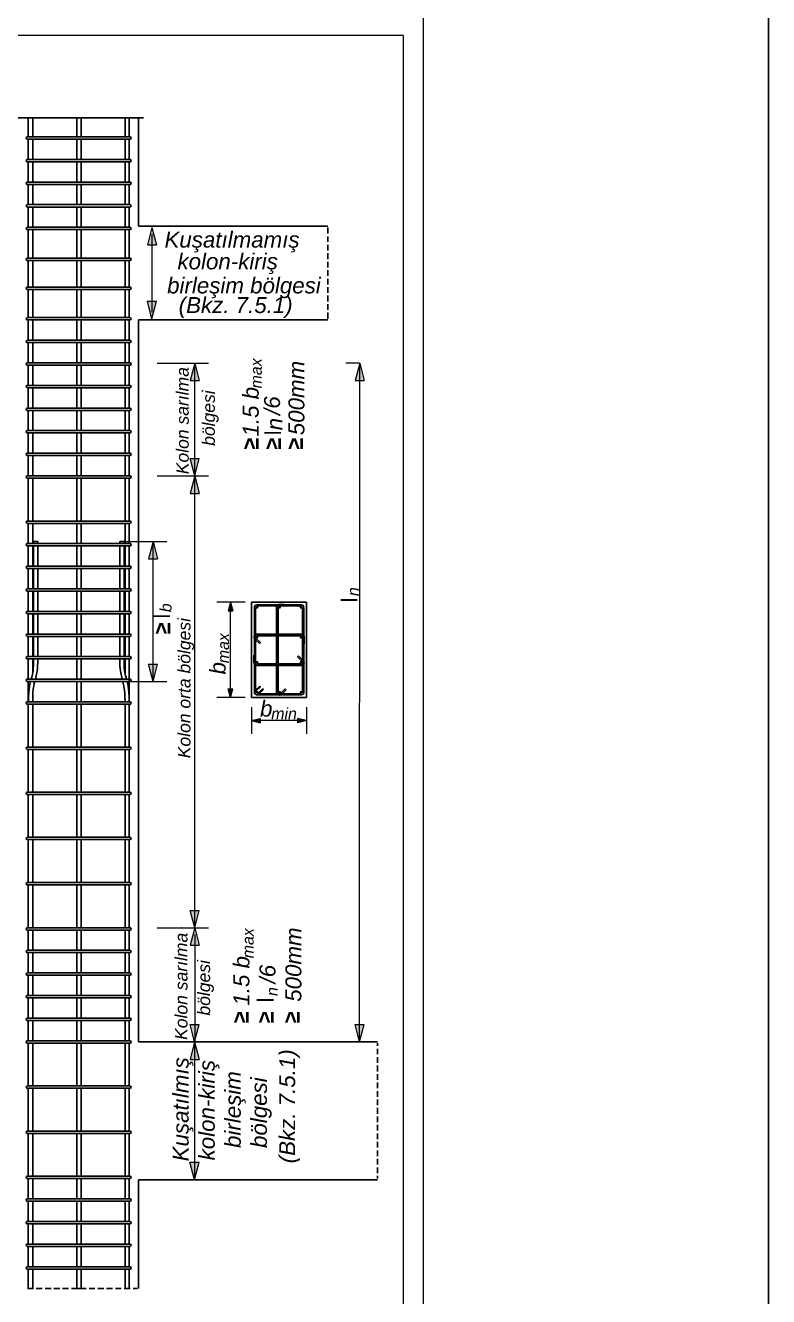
# Model space of a CAD drawing. Header units: millimetres. Extents: x 2232 to 85269, y -3593 to 5869.
# Drawn here: x 55361.3 to 55581.2, y -949.9 to -573.6 of the extents above; entities that cross this region are included whole.
import ezdxf

# ---------------------------------------------------------------- set-up
doc = ezdxf.new("R2010")
doc.units = ezdxf.units.MM
doc.layers.add('Standart', color=7, linetype='Continuous')
doc.styles.add('arialitalic_1_0', font='ariali.ttf', dxfattribs={"height": 0.2})
doc.styles.add('mistral_1_0', font='MISTRAL.TTF', dxfattribs={"height": 0.2})
doc.styles.add('symbolbold_1_0', font='', dxfattribs={"height": 0.2})
doc.styles.get('symbolbold_1_0').set_extended_font_data('Symbol', bold=True)

msp = doc.modelspace()

# ---------------------------------------------------------------- hatches: boundary and pattern name
at = {"layer": 'Standart', "linetype": 'Continuous', "lineweight": 5}
for points in [[(55398.72, -633.39), (55397.38, -638.57), (55400.06, -638.57)], [(55398.72, -660.44), (55397.38, -655.26), (55400.06, -655.26)], [(55411.36, -673.53), (55410.02, -678.71), (55412.7, -678.71)], [(55460.22, -673.53), (55458.88, -678.71), (55461.56, -678.71)], [(55411.36, -706.95), (55410.02, -701.77), (55412.7, -701.77)], [(55411.36, -706.95), (55410.02, -712.13), (55412.7, -712.13)], [(55399.02, -726.36), (55397.68, -731.54), (55400.36, -731.54)], [(55421.97, -744.34), (55421.3, -746.93), (55422.64, -746.93)], [(55399.02, -767.82), (55397.68, -762.64), (55400.36, -762.64)], [(55421.97, -772.54), (55421.3, -769.95), (55422.64, -769.95)], [(55428.17, -779.38), (55430.76, -778.71), (55430.76, -780.05)], [(55444.42, -779.38), (55441.83, -778.71), (55441.83, -780.05)], [(55411.36, -840.71), (55410.02, -835.54), (55412.7, -835.54)], [(55411.36, -840.71), (55410.02, -845.89), (55412.7, -845.89)], [(55411.33, -874.5), (55409.99, -869.32), (55412.67, -869.32)], [(55460.16, -874.5), (55458.82, -869.32), (55461.5, -869.32)], [(55411.33, -874.5), (55409.99, -879.68), (55412.67, -879.68)], [(55411.31, -915.3), (55409.96, -910.12), (55412.65, -910.12)]]:
    msp.add_hatch(color=1, dxfattribs=at).paths.add_polyline_path(points)
at = {"layer": 'Standart', "linetype": 'Continuous', "lineweight": -3}
h = msp.add_hatch(color=254, dxfattribs=at)
edge = h.paths.add_edge_path(flags=0)
edge.add_arc((55429.79, -745.85), 0.439, 0, 360)
h = msp.add_hatch(color=254, dxfattribs=at)
edge = h.paths.add_edge_path(flags=0)
edge.add_arc((55436.48, -745.84), 0.439, 0, 360)
h = msp.add_hatch(color=254, dxfattribs=at)
edge = h.paths.add_edge_path(flags=0)
edge.add_arc((55442.86, -745.85), 0.439, 0, 360)
h = msp.add_hatch(color=254, dxfattribs=at)
edge = h.paths.add_edge_path(flags=0)
edge.add_arc((55429.79, -754.69), 0.439, 0, 360)
h = msp.add_hatch(color=254, dxfattribs=at)
edge = h.paths.add_edge_path(flags=0)
edge.add_arc((55442.86, -754.69), 0.439, 0, 360)
h = msp.add_hatch(color=254, dxfattribs=at)
edge = h.paths.add_edge_path(flags=0)
edge.add_arc((55429.79, -762.12), 0.439, 0, 360)
h = msp.add_hatch(color=254, dxfattribs=at)
edge = h.paths.add_edge_path(flags=0)
edge.add_arc((55442.86, -762.13), 0.439, 0, 360)
h = msp.add_hatch(color=254, dxfattribs=at)
edge = h.paths.add_edge_path(flags=0)
edge.add_arc((55429.79, -770.98), 0.439, 0, 360)
h = msp.add_hatch(color=254, dxfattribs=at)
edge = h.paths.add_edge_path(flags=0)
edge.add_arc((55436.48, -770.98), 0.439, 0, 360)
h = msp.add_hatch(color=254, dxfattribs=at)
edge = h.paths.add_edge_path(flags=0)
edge.add_arc((55442.86, -770.98), 0.439, 0, 360)

# ---------------------------------------------------------------- linework, layer by layer
msp.add_line((55581.24, 906.6), (55581.24, -3593.4))
at = {"layer": 'Standart', "color": 250, "linetype": 'Continuous', "lineweight": 5}
for points in [[(55479.1, -1814.88), (55479.1, 29.55)], [(55473.1, -576.61), (55203.1, -576.61)], [(55473.1, -576.61), (55473.1, -987.08)]]:
    msp.add_lwpolyline(points, dxfattribs=at)
at = {"layer": 'Standart', "color": 254, "linetype": 'Continuous', "lineweight": -3}
for points in [[(55357.38, -600.92), (55396.16, -600.92)], [(55362.11, -600.92), (55362.11, -606.58)], [(55363.4, -600.92), (55363.4, -606.58)], [(55376.46, -600.92), (55376.46, -606.58)], [(55377.75, -601), (55377.75, -606.58)], [(55390.73, -600.92), (55390.73, -606.58)], [(55391.96, -600.92), (55391.96, -606.58)], [(55361.77, -606.58), (55392.29, -606.58)], [(55361.77, -607.28), (55392.29, -607.28)], [(55362.11, -607.28), (55362.11, -613.29)], [(55363.4, -607.28), (55363.4, -613.29)], [(55376.46, -607.28), (55376.46, -613.29)], [(55377.75, -607.28), (55377.75, -613.29)], [(55390.73, -607.28), (55390.73, -613.29)], [(55391.96, -607.28), (55391.96, -613.29)], [(55361.77, -613.29), (55392.29, -613.29)], [(55361.77, -613.98), (55392.29, -613.98)], [(55362.11, -613.98), (55362.11, -620.01)], [(55363.4, -613.98), (55363.4, -620.01)], [(55376.46, -613.98), (55376.46, -620.01)], [(55377.75, -613.98), (55377.75, -620.01)], [(55390.73, -613.98), (55390.73, -620.01)], [(55391.96, -613.98), (55391.96, -620.01)], [(55361.77, -619.99), (55392.29, -619.99)], [(55361.77, -620.68), (55392.29, -620.68)], [(55362.11, -620.68), (55362.11, -626.66)], [(55363.4, -620.68), (55363.4, -626.66)], [(55376.46, -620.68), (55376.46, -626.66)], [(55377.75, -620.68), (55377.75, -626.66)], [(55390.73, -620.68), (55390.73, -626.66)], [(55391.96, -620.68), (55391.96, -626.66)], [(55361.77, -626.66), (55392.29, -626.66)], [(55361.77, -627.36), (55392.29, -627.36)], [(55362.11, -627.36), (55362.11, -633.39)], [(55363.4, -627.36), (55363.4, -633.39)], [(55376.46, -627.36), (55376.46, -633.39)], [(55377.75, -627.36), (55377.75, -633.39)], [(55390.73, -627.36), (55390.73, -633.39)], [(55391.96, -627.36), (55391.96, -633.39)], [(55361.77, -633.36), (55392.29, -633.36)], [(55361.77, -634.06), (55392.29, -634.06)], [(55362.11, -634.06), (55362.11, -642.52)], [(55363.4, -634.06), (55363.4, -642.52)], [(55376.46, -634.06), (55376.46, -642.52)], [(55377.75, -634.06), (55377.75, -642.52)], [(55390.73, -634.06), (55390.73, -642.52)], [(55391.96, -634.06), (55391.96, -642.52)], [(55450.73, -635.23), (55450.73, -633.39)], [(55450.73, -637.71), (55450.73, -636.04)], [(55450.73, -640.23), (55450.73, -638.58)], [(55361.77, -642.49), (55392.29, -642.49)], [(55361.77, -643.19), (55392.29, -643.19)], [(55362.11, -643.19), (55362.11, -651.09)], [(55363.4, -643.19), (55363.4, -651.09)], [(55376.46, -643.19), (55376.46, -651.09)], [(55377.75, -643.19), (55377.75, -651.09)], [(55390.73, -643.19), (55390.73, -651.09)], [(55391.96, -643.19), (55391.96, -651.09)], [(55450.73, -642.77), (55450.73, -641.06)], [(55450.73, -645.22), (55450.73, -643.58)], [(55450.73, -647.77), (55450.73, -646.06)], [(55450.73, -650.25), (55450.73, -648.6)], [(55361.77, -651.09), (55392.29, -651.09)], [(55361.77, -651.79), (55392.29, -651.79)], [(55362.11, -651.79), (55362.11, -660.11)], [(55363.4, -651.79), (55363.4, -660.11)], [(55376.46, -651.79), (55376.46, -660.11)], [(55377.75, -651.79), (55377.75, -660.11)], [(55390.73, -651.79), (55390.73, -660.11)], [(55391.96, -651.79), (55391.96, -660.11)], [(55450.73, -652.76), (55450.73, -651.12)], [(55450.73, -655.3), (55450.73, -653.6)], [(55450.73, -657.79), (55450.73, -656.11)], [(55361.77, -660.11), (55392.29, -660.11)], [(55361.77, -660.8), (55392.29, -660.8)], [(55362.11, -660.8), (55362.11, -666.81)], [(55363.4, -660.8), (55363.4, -666.81)], [(55376.46, -660.8), (55376.46, -666.81)], [(55377.75, -660.8), (55377.75, -666.81)], [(55390.73, -660.8), (55390.73, -666.81)], [(55391.96, -660.8), (55391.96, -666.81)], [(55450.73, -660.44), (55450.73, -658.6)], [(55361.77, -666.81), (55392.29, -666.81)], [(55361.77, -667.5), (55392.29, -667.5)], [(55362.11, -667.5), (55362.11, -673.45)], [(55363.4, -667.5), (55363.4, -673.45)], [(55376.46, -667.5), (55376.46, -673.45)], [(55377.75, -667.5), (55377.75, -673.45)], [(55390.73, -667.5), (55390.73, -673.45)], [(55391.96, -667.5), (55391.96, -673.45)], [(55361.77, -673.45), (55392.29, -673.45)], [(55361.77, -674.15), (55392.29, -674.15)], [(55362.11, -674.15), (55362.11, -680.15)], [(55363.4, -674.15), (55363.4, -680.15)], [(55376.46, -674.15), (55376.46, -680.15)], [(55377.75, -674.15), (55377.75, -680.15)], [(55390.73, -674.15), (55390.73, -680.15)], [(55391.96, -674.15), (55391.96, -680.15)], [(55400.22, -673.53), (55400.28, -673.53)], [(55361.77, -680.15), (55392.29, -680.15)], [(55361.77, -680.85), (55392.29, -680.85)], [(55362.11, -680.85), (55362.11, -686.88)], [(55363.4, -680.85), (55363.4, -686.88)], [(55376.46, -680.85), (55376.46, -686.88)], [(55377.75, -680.85), (55377.75, -686.88)], [(55390.73, -680.85), (55390.73, -686.88)], [(55391.96, -680.85), (55391.96, -686.88)], [(55361.77, -686.88), (55392.29, -686.88)], [(55361.77, -687.58), (55392.29, -687.58)], [(55362.11, -687.58), (55362.11, -693.52)], [(55363.4, -687.58), (55363.4, -693.52)], [(55376.46, -687.58), (55376.46, -693.52)], [(55377.75, -687.58), (55377.75, -693.52)], [(55390.73, -687.58), (55390.73, -693.52)], [(55391.96, -687.58), (55391.96, -693.52)], [(55361.77, -693.52), (55392.29, -693.52)], [(55361.77, -694.22), (55392.29, -694.22)], [(55362.11, -694.22), (55362.11, -700.23)], [(55363.4, -694.22), (55363.4, -700.23)], [(55376.46, -694.22), (55376.46, -700.23)], [(55377.75, -694.22), (55377.75, -700.23)], [(55390.73, -694.22), (55390.73, -700.23)], [(55391.96, -694.22), (55391.96, -700.23)], [(55361.77, -700.23), (55392.29, -700.23)], [(55361.77, -700.92), (55392.29, -700.92)], [(55362.11, -700.92), (55362.11, -706.9)], [(55363.4, -700.92), (55363.4, -706.9)], [(55376.46, -700.92), (55376.46, -706.9)], [(55377.75, -700.92), (55377.75, -706.9)], [(55390.73, -700.92), (55390.73, -706.9)], [(55391.96, -700.92), (55391.96, -706.9)], [(55361.77, -706.9), (55392.29, -706.9)], [(55361.77, -707.6), (55392.29, -707.6)], [(55362.11, -707.6), (55362.11, -720.33)], [(55363.4, -707.6), (55363.4, -720.33)], [(55376.46, -707.6), (55376.46, -720.33)], [(55377.75, -707.6), (55377.75, -720.33)], [(55390.73, -707.6), (55390.73, -720.33)], [(55391.96, -707.6), (55391.96, -720.33)], [(55361.77, -720.3), (55392.29, -720.3)], [(55361.77, -721), (55392.29, -721)], [(55362.11, -721), (55362.11, -726.97)], [(55363.4, -721), (55363.4, -726.97)], [(55376.46, -721), (55376.46, -726.97)], [(55377.75, -721), (55377.75, -726.97)], [(55390.73, -721), (55390.73, -726.97)], [(55391.96, -721), (55391.96, -726.97)], [(55361.77, -726.97), (55392.29, -726.97)], [(55361.77, -727.67), (55392.29, -727.67)], [(55362.11, -727.67), (55362.11, -733.67)], [(55363.4, -727.67), (55363.4, -733.67)], [(55363.65, -726.36), (55363.65, -726.97)], [(55364.9, -726.36), (55363.65, -726.36)], [(55363.65, -727.67), (55363.65, -733.67)], [(55364.9, -726.36), (55364.9, -726.97)], [(55364.9, -727.67), (55364.9, -733.67)], [(55376.46, -727.67), (55376.46, -733.67)], [(55377.75, -727.67), (55377.75, -733.67)], [(55389.22, -726.36), (55389.22, -726.97)], [(55389.22, -726.36), (55390.48, -726.36)], [(55389.22, -727.67), (55389.22, -733.67)], [(55390.48, -726.36), (55390.48, -726.97)], [(55390.48, -726.36), (55390.53, -726.36)], [(55390.48, -727.67), (55390.48, -733.67)], [(55390.73, -727.67), (55390.73, -733.67)], [(55391.96, -727.67), (55391.96, -733.67)], [(55361.77, -733.67), (55392.29, -733.67)], [(55361.77, -734.37), (55392.29, -734.37)], [(55362.11, -734.37), (55362.11, -740.35)], [(55363.4, -734.37), (55363.4, -740.35)], [(55363.65, -734.37), (55363.65, -740.35)], [(55364.9, -734.37), (55364.9, -740.35)], [(55376.46, -734.37), (55376.46, -740.35)], [(55377.75, -734.37), (55377.75, -740.35)], [(55389.22, -734.37), (55389.22, -740.35)], [(55390.48, -734.37), (55390.48, -740.35)], [(55390.73, -734.37), (55390.73, -740.35)], [(55391.96, -734.37), (55391.96, -740.35)], [(55361.77, -740.35), (55392.29, -740.35)], [(55361.77, -741.04), (55392.29, -741.04)], [(55362.11, -741.04), (55362.11, -747.05)], [(55363.4, -741.04), (55363.4, -747.05)], [(55363.65, -741.04), (55363.65, -747.05)], [(55364.9, -741.04), (55364.9, -747.05)], [(55376.46, -741.04), (55376.46, -747.05)], [(55377.75, -741.04), (55377.75, -747.05)], [(55389.22, -741.04), (55389.22, -747.05)], [(55390.48, -741.04), (55390.48, -747.05)], [(55390.73, -741.04), (55390.73, -747.05)], [(55391.96, -741.04), (55391.96, -747.05)], [(55444.47, -744.34), (55428.22, -744.34)], [(55428.22, -744.34), (55428.22, -772.54)], [(55444.47, -772.54), (55444.47, -744.34)], [(55361.77, -747.05), (55392.29, -747.05)], [(55361.77, -747.74), (55392.29, -747.74)], [(55362.11, -747.74), (55362.11, -753.75)], [(55363.4, -747.74), (55363.4, -753.75)], [(55363.65, -747.74), (55363.65, -753.75)], [(55364.9, -747.74), (55364.9, -753.75)], [(55376.46, -747.74), (55376.46, -753.75)], [(55377.75, -747.74), (55377.75, -753.75)], [(55389.22, -747.74), (55389.22, -753.75)], [(55390.48, -747.74), (55390.48, -753.75)], [(55390.73, -747.74), (55390.73, -753.75)], [(55391.96, -747.74), (55391.96, -753.75)], [(55429.03, -771.03), (55429.03, -745.85)], [(55429.34, -771.03), (55429.34, -745.85)], [(55429.79, -745.12), (55442.91, -745.12)], [(55429.79, -745.4), (55442.91, -745.4)], [(55435.62, -745.71), (55435.62, -753.83)], [(55436.08, -745.06), (55435.96, -745.12)], [(55436.04, -745.83), (55436.04, -753.83)], [(55436.04, -745.83), (55436.04, -753.83)], [(55437.86, -745.06), (55436.08, -745.06)], [(55437.86, -745.06), (55437.86, -745.12)], [(55443.3, -745.85), (55443.3, -771.03)], [(55443.66, -745.85), (55443.66, -771.03)], [(55361.77, -753.75), (55392.29, -753.75)], [(55361.77, -754.44), (55392.29, -754.44)], [(55362.11, -754.44), (55362.11, -760.42)], [(55363.4, -754.44), (55363.4, -760.42)], [(55363.65, -754.44), (55363.65, -760.42)], [(55364.9, -754.44), (55364.9, -760.42)], [(55376.46, -754.44), (55376.46, -760.42)], [(55377.75, -754.44), (55377.75, -760.42)], [(55389.22, -754.44), (55389.22, -760.42)], [(55390.48, -754.44), (55390.48, -760.42)], [(55390.73, -754.44), (55390.73, -760.42)], [(55391.96, -754.44), (55391.96, -760.42)], [(55430.56, -756.59), (55429.34, -755.43)], [(55430.85, -756.29), (55429.48, -754.97)], [(55430.85, -756.29), (55429.48, -754.97)], [(55429.79, -753.83), (55442.91, -753.83)], [(55429.79, -754.25), (55442.91, -754.25)], [(55435.62, -754.25), (55435.62, -762.57)], [(55436.04, -754.25), (55436.04, -762.57)], [(55436.04, -754.25), (55436.04, -762.57)], [(55443.78, -754.7), (55443.78, -756.79)], [(55430.56, -756.59), (55430.85, -756.29)], [(55443.78, -756.79), (55443.66, -756.79)], [(55361.77, -760.42), (55392.29, -760.42)], [(55361.77, -761.12), (55392.29, -761.12)], [(55362.11, -761.12), (55362.11, -767.12)], [(55363.4, -761.12), (55363.4, -765.28)], [(55363.62, -763.2), (55363.59, -763.96)], [(55363.65, -762.26), (55363.62, -763.2)], [(55363.65, -761.12), (55363.65, -762.26)], [(55364.85, -763.18), (55364.79, -763.96)], [(55364.9, -762.26), (55364.85, -763.18)], [(55364.9, -761.12), (55364.9, -762.26)], [(55376.46, -761.12), (55376.46, -767.15)], [(55377.75, -761.12), (55377.75, -767.15)], [(55389.22, -761.12), (55389.22, -762.26)], [(55389.22, -762.26), (55389.23, -763.19)], [(55389.23, -763.19), (55389.27, -764.05)], [(55390.48, -761.12), (55390.48, -762.26)], [(55390.48, -762.26), (55390.48, -763.18)], [(55390.48, -763.18), (55390.49, -763.97)], [(55390.73, -761.12), (55390.73, -765.28)], [(55390.73, -761.12), (55390.73, -765.28)], [(55391.96, -761.12), (55391.96, -773.81)], [(55428.89, -760.03), (55429.03, -760.03)], [(55428.89, -762.18), (55428.89, -760.03)], [(55442.91, -762.57), (55429.79, -762.57)], [(55442.84, -763.02), (55429.79, -763.02)], [(55435.62, -771.03), (55435.62, -763.02)], [(55436.04, -763.02), (55436.04, -771.03)], [(55436.04, -771.03), (55436.04, -763.02)], [(55442.08, -760.24), (55441.79, -760.55)], [(55441.79, -760.55), (55443.22, -761.86)], [(55442.08, -760.24), (55443.3, -761.37)], [(55361.77, -767.12), (55392.29, -767.12)], [(55363.09, -766.59), (55362.92, -767.09)], [(55362.92, -767.09), (55362.92, -767.12)], [(55363.22, -766.18), (55363.09, -766.59)], [(55363.34, -765.67), (55363.22, -766.18)], [(55363.42, -765.19), (55363.34, -765.67)], [(55363.52, -764.63), (55363.42, -765.19)], [(55363.59, -763.96), (55363.52, -764.63)], [(55364.21, -767.09), (55364.19, -767.12)], [(55364.31, -766.64), (55364.21, -767.09)], [(55364.46, -766.11), (55364.31, -766.64)], [(55364.57, -765.68), (55364.46, -766.11)], [(55364.65, -765.19), (55364.57, -765.68)], [(55364.74, -764.61), (55364.65, -765.19)], [(55364.79, -763.96), (55364.74, -764.61)], [(55389.27, -764.05), (55389.36, -764.61)], [(55389.36, -764.61), (55389.47, -765.19)], [(55389.47, -765.19), (55389.57, -765.69)], [(55389.57, -765.69), (55389.67, -766.11)], [(55389.67, -766.11), (55389.78, -766.59)], [(55389.78, -766.59), (55389.92, -767.09)], [(55389.92, -767.09), (55389.93, -767.12)], [(55390.49, -763.97), (55390.58, -764.59)], [(55390.58, -764.59), (55390.67, -765.19)], [(55390.67, -765.19), (55390.78, -765.67)], [(55390.78, -765.67), (55390.9, -766.11)], [(55390.9, -766.11), (55391.04, -766.59)], [(55391.04, -766.59), (55391.18, -767.09)], [(55391.18, -767.09), (55391.18, -767.12)], [(55361.77, -767.82), (55392.29, -767.82)], [(55362.11, -767.82), (55362.11, -773.82)], [(55362.22, -771.08), (55362.17, -772.34)], [(55362.33, -770), (55362.22, -771.08)], [(55362.47, -769.07), (55362.33, -770)], [(55362.64, -768.29), (55362.47, -769.07)], [(55362.76, -767.82), (55362.64, -768.29)], [(55363.48, -771.08), (55363.42, -772.34)], [(55363.56, -770.09), (55363.48, -771.08)], [(55363.73, -769.07), (55363.56, -770.09)], [(55363.87, -768.3), (55363.73, -769.07)], [(55364, -767.83), (55363.87, -768.3)], [(55376.46, -767.82), (55376.46, -773.81)], [(55377.75, -767.82), (55377.75, -773.81)], [(55390.09, -767.82), (55390.23, -768.29)], [(55390.23, -768.29), (55390.39, -769.07)], [(55390.39, -769.07), (55390.53, -770)], [(55390.53, -770), (55390.64, -771.08)], [(55390.64, -771.08), (55390.67, -772.34)], [(55391.34, -767.82), (55391.48, -768.29)], [(55391.48, -768.29), (55391.65, -769.07)], [(55391.65, -769.07), (55391.79, -769.99)], [(55391.79, -769.99), (55391.85, -771.08)], [(55391.85, -771.08), (55391.96, -772.34)], [(55430.65, -769.19), (55429.34, -770.39)], [(55430.85, -769.38), (55429.48, -770.69)], [(55431.46, -769.94), (55430.09, -771.31)], [(55431.69, -770.16), (55430.35, -771.5)], [(55430.65, -769.19), (55430.85, -769.38)], [(55431.69, -770.16), (55431.46, -769.94)], [(55438.15, -769.94), (55436.78, -771.31)], [(55438.42, -770.22), (55437.23, -771.42)], [(55438.42, -770.22), (55438.15, -769.94)], [(55361.77, -773.82), (55392.29, -773.82)], [(55361.77, -774.52), (55392.29, -774.52)], [(55362.11, -774.52), (55362.11, -787.22)], [(55362.17, -772.34), (55362.17, -773.82)], [(55363.42, -772.34), (55363.4, -773.82)], [(55363.4, -773.21), (55363.4, -773.82)], [(55363.4, -774.52), (55363.4, -787.22)], [(55376.46, -774.52), (55376.46, -787.22)], [(55377.75, -774.52), (55377.75, -787.22)], [(55390.67, -772.34), (55390.73, -773.81)], [(55390.73, -774.52), (55390.73, -787.22)], [(55391.96, -772.34), (55391.96, -773.81)], [(55391.96, -774.52), (55391.96, -787.22)], [(55428.22, -772.54), (55444.47, -772.54)], [(55442.91, -771.75), (55429.79, -771.75)], [(55442.91, -771.42), (55430.44, -771.42)], [(55361.77, -787.19), (55392.29, -787.19)], [(55361.77, -787.89), (55392.29, -787.89)], [(55362.11, -787.89), (55362.11, -800.57)], [(55363.4, -787.89), (55363.4, -800.57)], [(55376.46, -787.89), (55376.46, -800.57)], [(55377.75, -787.89), (55377.75, -800.57)], [(55390.73, -787.89), (55390.73, -800.57)], [(55391.96, -787.89), (55391.96, -800.57)], [(55361.77, -800.57), (55392.29, -800.57)], [(55361.77, -801.26), (55392.29, -801.26)], [(55362.11, -801.26), (55362.11, -813.94)], [(55363.4, -801.26), (55363.4, -813.94)], [(55376.46, -801.26), (55376.46, -813.94)], [(55377.75, -801.26), (55377.75, -813.94)], [(55390.73, -801.26), (55390.73, -813.94)], [(55391.96, -801.26), (55391.96, -813.94)], [(55361.77, -813.91), (55392.29, -813.91)], [(55361.77, -814.61), (55392.29, -814.61)], [(55362.11, -814.61), (55362.11, -827.29)], [(55363.4, -814.61), (55363.4, -827.29)], [(55376.46, -814.61), (55376.46, -827.29)], [(55377.75, -814.61), (55377.75, -827.29)], [(55390.73, -814.61), (55390.73, -827.29)], [(55391.96, -814.61), (55391.96, -827.29)], [(55361.77, -827.29), (55392.29, -827.29)], [(55361.77, -827.98), (55392.29, -827.98)], [(55362.11, -827.98), (55362.11, -840.71)], [(55363.4, -827.98), (55363.4, -840.71)], [(55376.46, -827.98), (55376.46, -840.71)], [(55377.75, -827.98), (55377.75, -840.71)], [(55390.73, -827.98), (55390.73, -840.71)], [(55391.96, -827.98), (55391.96, -840.71)], [(55361.77, -840.71), (55392.29, -840.71)], [(55361.77, -841.41), (55392.29, -841.41)], [(55362.11, -847.36), (55362.11, -841.41)], [(55363.4, -847.36), (55363.4, -841.41)], [(55376.46, -847.36), (55376.46, -841.41)], [(55377.75, -847.36), (55377.75, -841.41)], [(55390.73, -847.36), (55390.73, -841.41)], [(55391.96, -847.36), (55391.96, -841.41)], [(55407.4, -840.71), (55407.42, -840.71)], [(55407.42, -840.71), (55407.48, -840.71)], [(55361.77, -847.36), (55392.29, -847.36)], [(55361.77, -848.06), (55392.29, -848.06)], [(55362.11, -854.06), (55362.11, -848.06)], [(55363.4, -854.06), (55363.4, -848.06)], [(55376.46, -854.06), (55376.46, -848.06)], [(55377.75, -854.06), (55377.75, -848.06)], [(55390.73, -854.06), (55390.73, -848.06)], [(55391.96, -854.06), (55391.96, -848.06)], [(55361.77, -854.06), (55392.29, -854.06)], [(55361.77, -854.76), (55392.29, -854.76)], [(55362.11, -860.73), (55362.11, -854.76)], [(55363.4, -860.73), (55363.4, -854.76)], [(55376.46, -860.73), (55376.46, -854.76)], [(55377.75, -860.73), (55377.75, -854.76)], [(55390.73, -860.73), (55390.73, -854.76)], [(55391.96, -860.73), (55391.96, -854.76)], [(55361.77, -860.73), (55392.29, -860.73)], [(55361.77, -861.43), (55392.29, -861.43)], [(55362.11, -867.43), (55362.11, -861.43)], [(55363.4, -867.43), (55363.4, -861.43)], [(55376.46, -867.43), (55376.46, -861.43)], [(55377.75, -867.43), (55377.75, -861.43)], [(55390.73, -867.43), (55390.73, -861.43)], [(55391.96, -867.43), (55391.96, -861.43)], [(55361.77, -867.43), (55392.29, -867.43)], [(55361.77, -868.13), (55392.29, -868.13)], [(55362.11, -874.13), (55362.11, -868.13)], [(55363.4, -874.13), (55363.4, -868.13)], [(55376.46, -874.13), (55376.46, -868.13)], [(55377.75, -874.13), (55377.75, -868.13)], [(55390.73, -874.13), (55390.73, -868.13)], [(55391.96, -874.13), (55391.96, -868.13)], [(55361.77, -874.13), (55392.29, -874.13)], [(55361.77, -874.83), (55392.29, -874.83)], [(55362.11, -887.51), (55362.11, -874.83)], [(55363.4, -887.51), (55363.4, -874.83)], [(55376.46, -887.51), (55376.46, -874.83)], [(55377.75, -887.51), (55377.75, -874.83)], [(55390.73, -887.51), (55390.73, -874.83)], [(55391.96, -887.51), (55391.96, -874.83)], [(55465.47, -875.67), (55465.47, -874.83)], [(55465.47, -878.15), (55465.47, -876.51)], [(55465.47, -880.67), (55465.47, -879.02)], [(55465.47, -883.21), (55465.47, -881.5)], [(55465.47, -885.69), (55465.47, -884.02)], [(55361.77, -887.51), (55392.29, -887.51)], [(55465.47, -888.21), (55465.47, -886.5)], [(55361.77, -888.21), (55392.29, -888.21)], [(55362.11, -900.88), (55362.11, -888.21)], [(55363.4, -900.88), (55363.4, -888.21)], [(55376.46, -900.88), (55376.46, -888.21)], [(55377.75, -900.88), (55377.75, -888.21)], [(55390.73, -900.88), (55390.73, -888.21)], [(55391.96, -900.88), (55391.96, -888.21)], [(55465.47, -890.69), (55465.47, -889.04)], [(55465.47, -893.2), (55465.47, -891.56)], [(55465.47, -895.74), (55465.47, -894.04)], [(55465.47, -898.23), (55465.47, -896.55)], [(55465.47, -900.74), (55465.47, -899.04)], [(55361.77, -900.88), (55392.29, -900.88)], [(55361.77, -901.58), (55392.29, -901.58)], [(55362.11, -914.23), (55362.11, -901.58)], [(55363.4, -914.23), (55363.4, -901.58)], [(55376.46, -914.23), (55376.46, -901.58)], [(55377.75, -914.23), (55377.75, -901.58)], [(55390.73, -914.23), (55390.73, -901.58)], [(55391.96, -914.23), (55391.96, -901.58)], [(55465.47, -903.23), (55465.47, -901.58)], [(55465.47, -905.77), (55465.47, -904.09)], [(55465.47, -908.28), (55465.47, -906.58)], [(55465.47, -910.76), (55465.47, -909.12)], [(55361.77, -914.23), (55392.29, -914.23)], [(55465.47, -913.28), (55465.47, -911.63)], [(55465.47, -914.92), (55465.47, -914.11)], [(55361.77, -914.92), (55392.29, -914.92)], [(55362.11, -920.95), (55362.11, -914.92)], [(55363.4, -920.95), (55363.4, -914.92)], [(55376.46, -920.95), (55376.46, -914.92)], [(55377.75, -920.95), (55377.75, -914.92)], [(55390.73, -920.95), (55390.73, -914.92)], [(55391.96, -920.95), (55391.96, -914.92)], [(55361.77, -920.95), (55392.29, -920.95)], [(55361.77, -921.65), (55392.29, -921.65)], [(55362.11, -927.65), (55362.11, -921.65)], [(55363.4, -927.65), (55363.4, -921.65)], [(55376.46, -927.65), (55376.46, -921.65)], [(55377.75, -927.65), (55377.75, -921.65)], [(55390.73, -927.65), (55390.73, -921.65)], [(55391.96, -927.65), (55391.96, -921.65)], [(55361.77, -927.65), (55392.29, -927.65)], [(55361.77, -928.35), (55392.29, -928.35)], [(55362.11, -934.3), (55362.11, -928.35)], [(55363.4, -934.3), (55363.4, -928.35)], [(55376.46, -934.3), (55376.46, -928.35)], [(55377.75, -934.3), (55377.75, -928.35)], [(55390.73, -934.3), (55390.73, -928.35)], [(55391.96, -934.3), (55391.96, -928.35)], [(55361.77, -934.3), (55392.29, -934.3)], [(55361.77, -935), (55392.29, -935)], [(55362.11, -941.03), (55362.11, -935)], [(55363.4, -941.03), (55363.4, -935)], [(55376.46, -941.03), (55376.46, -935)], [(55377.75, -941.03), (55377.75, -935)], [(55390.73, -941.03), (55390.73, -935)], [(55391.96, -941.03), (55391.96, -935)], [(55361.77, -941.03), (55392.29, -941.03)], [(55361.77, -941.73), (55392.29, -941.73)], [(55362.11, -947.45), (55362.11, -941.73)], [(55363.4, -947.45), (55363.4, -941.73)], [(55376.46, -947.45), (55376.46, -941.73)], [(55377.75, -947.45), (55377.75, -941.73)], [(55390.73, -947.45), (55390.73, -941.73)], [(55391.96, -947.45), (55391.96, -941.73)], [(55363.65, -947.45), (55361.86, -947.45)], [(55362.11, -947.45), (55363.4, -947.45)], [(55366.22, -947.45), (55364.48, -947.45)], [(55368.84, -947.45), (55367.08, -947.45)], [(55371.41, -947.45), (55369.71, -947.45)], [(55374.03, -947.45), (55372.27, -947.45)], [(55376.6, -947.45), (55374.9, -947.45)], [(55376.46, -947.45), (55377.75, -947.45)], [(55379.23, -947.45), (55377.47, -947.45)], [(55381.79, -947.45), (55380.09, -947.45)], [(55384.42, -947.45), (55382.72, -947.45)], [(55386.99, -947.45), (55385.28, -947.45)], [(55389.61, -947.45), (55387.91, -947.45)], [(55392.24, -947.45), (55390.48, -947.45)], [(55390.67, -947.45), (55391.96, -947.45)], [(55394.36, -947.45), (55393.1, -947.45)]]:
    msp.add_lwpolyline(points, dxfattribs=at)
at = {"layer": 'Standart', "color": 159, "linetype": 'Continuous', "lineweight": -3}
for points in [[(55394.72, -600.92), (55394.72, -633.02)], [(55394.72, -633.02), (55450.73, -633.02)], [(55450.73, -660.8), (55394.72, -660.8)], [(55394.72, -660.8), (55394.72, -874.5)], [(55394.72, -874.5), (55465.47, -874.5)], [(55465.47, -915.29), (55394.72, -915.29)], [(55394.72, -915.29), (55394.72, -947.45)]]:
    msp.add_lwpolyline(points, dxfattribs=at)
at = {"layer": 'Standart', "color": 1, "linetype": 'Continuous', "lineweight": 5}
for points in [[(55398.72, -633.39), (55397.38, -638.57)], [(55398.67, -635.37), (55398.67, -658.46)], [(55398.72, -633.39), (55400.06, -638.57)], [(55397.38, -638.57), (55400.06, -638.57)], [(55398.72, -660.44), (55397.38, -655.26)], [(55397.38, -655.26), (55400.06, -655.26)], [(55398.72, -660.44), (55400.06, -655.26)], [(55400.28, -673.53), (55415.47, -673.53)], [(55411.36, -673.53), (55410.02, -678.71)], [(55411.36, -673.53), (55412.7, -678.71)], [(55411.36, -706.95), (55411.36, -673.53)], [(55460.16, -673.53), (55456.14, -673.53)], [(55460.22, -673.53), (55458.88, -678.71)], [(55460.16, -874.5), (55460.22, -673.53)], [(55460.22, -673.53), (55461.56, -678.71)], [(55410.02, -678.71), (55412.7, -678.71)], [(55458.88, -678.71), (55461.56, -678.71)], [(55411.36, -706.95), (55410.02, -701.77)], [(55410.02, -701.77), (55412.7, -701.77)], [(55411.36, -706.95), (55412.7, -701.77)], [(55400.28, -706.95), (55415.47, -706.95)], [(55411.36, -706.95), (55410.02, -712.13)], [(55411.36, -840.71), (55411.36, -706.95)], [(55411.36, -706.95), (55412.7, -712.13)], [(55410.02, -712.13), (55412.7, -712.13)], [(55390.48, -726.36), (55403.15, -726.36)], [(55399.02, -726.36), (55397.68, -731.54)], [(55399.02, -767.82), (55399.02, -726.36)], [(55399.02, -726.36), (55400.36, -731.54)], [(55397.68, -731.54), (55400.36, -731.54)], [(55426.35, -744.34), (55417.89, -744.34)], [(55421.97, -744.34), (55421.3, -746.93)], [(55421.97, -772.54), (55421.97, -744.34)], [(55421.97, -744.34), (55422.64, -746.93)], [(55421.3, -746.93), (55422.64, -746.93)], [(55399.02, -767.82), (55397.68, -762.64)], [(55397.68, -762.64), (55400.36, -762.64)], [(55399.02, -767.82), (55400.36, -762.64)], [(55391.99, -767.82), (55403.15, -767.82)], [(55421.97, -772.54), (55421.3, -769.95)], [(55421.3, -769.95), (55422.64, -769.95)], [(55421.97, -772.54), (55422.64, -769.95)], [(55426.35, -772.54), (55417.89, -772.54)], [(55428.17, -775.44), (55428.17, -783.31)], [(55428.17, -779.38), (55430.76, -778.71)], [(55430.76, -778.71), (55430.76, -780.05)], [(55444.42, -779.38), (55441.83, -778.71)], [(55441.83, -778.71), (55441.83, -780.05)], [(55444.42, -775.44), (55444.42, -783.31)], [(55444.42, -779.38), (55428.17, -779.38)], [(55428.17, -779.38), (55430.76, -780.05)], [(55444.42, -779.38), (55441.83, -780.05)], [(55411.36, -840.71), (55410.02, -835.54)], [(55410.02, -835.54), (55412.7, -835.54)], [(55411.36, -840.71), (55412.7, -835.54)], [(55400.28, -840.71), (55415.47, -840.71)], [(55407.42, -840.71), (55415.47, -840.71)], [(55407.48, -840.71), (55415.47, -840.71)], [(55411.36, -840.71), (55410.02, -845.89)], [(55411.36, -840.71), (55412.7, -845.89)], [(55411.36, -842.72), (55411.36, -874.83)], [(55410.02, -845.89), (55412.7, -845.89)], [(55411.33, -874.5), (55409.99, -869.32)], [(55409.99, -869.32), (55412.67, -869.32)], [(55411.33, -874.5), (55412.67, -869.32)], [(55460.16, -874.5), (55458.82, -869.32)], [(55458.82, -869.32), (55461.5, -869.32)], [(55460.16, -874.5), (55461.5, -869.32)], [(55411.33, -874.5), (55409.99, -879.68)], [(55411.33, -874.5), (55412.67, -879.68)], [(55411.36, -914.92), (55411.36, -874.83)], [(55460.16, -874.5), (55456.14, -874.5)], [(55409.99, -879.68), (55412.67, -879.68)], [(55411.31, -915.3), (55409.96, -910.12)], [(55409.96, -910.12), (55412.65, -910.12)], [(55411.31, -915.3), (55412.65, -910.12)]]:
    msp.add_lwpolyline(points, dxfattribs=at)
at = {"layer": 'Standart', "color": 254, "linetype": 'Continuous', "lineweight": -3}
for centre, radius, start, end in [((55361.83, -606.93), 0.354, 99.8531, 260.1469), ((55392.23, -606.93), 0.354, 279.8531, 80.1469), ((55361.83, -613.63), 0.354, 99.8531, 260.1469), ((55392.23, -613.63), 0.354, 279.8531, 80.1469), ((55361.83, -620.33), 0.354, 99.8531, 260.1469), ((55392.23, -620.33), 0.354, 279.8531, 80.1469), ((55361.83, -627.01), 0.354, 99.8531, 260.1469), ((55392.23, -627.01), 0.354, 279.8531, 80.1469), ((55361.83, -633.71), 0.354, 99.8531, 260.1469), ((55392.23, -633.71), 0.354, 279.8531, 80.1469), ((55361.83, -642.84), 0.354, 99.8531, 260.1469), ((55392.23, -642.84), 0.354, 279.8531, 80.1469), ((55361.83, -651.44), 0.354, 99.8531, 260.1469), ((55392.23, -651.44), 0.354, 279.8531, 80.1469), ((55361.83, -660.45), 0.354, 99.8531, 260.1469), ((55392.23, -660.45), 0.354, 279.8531, 80.1469), ((55361.83, -667.16), 0.354, 99.8531, 260.1469), ((55392.23, -667.16), 0.354, 279.8531, 80.1469), ((55361.83, -673.8), 0.354, 99.8531, 260.1469), ((55392.23, -673.8), 0.354, 279.8531, 80.1469), ((55361.83, -680.5), 0.354, 99.8531, 260.1469), ((55392.23, -680.5), 0.354, 279.8531, 80.1469), ((55361.83, -687.23), 0.354, 99.8531, 260.1469), ((55392.23, -687.23), 0.354, 279.8531, 80.1469), ((55361.83, -693.87), 0.354, 99.8531, 260.1469), ((55392.23, -693.87), 0.354, 279.8531, 80.1469), ((55361.83, -700.57), 0.354, 99.8531, 260.1469), ((55392.23, -700.57), 0.354, 279.8531, 80.1469), ((55361.83, -707.25), 0.354, 99.8531, 260.1469), ((55392.23, -707.25), 0.354, 279.8531, 80.1469), ((55361.83, -720.65), 0.354, 99.8531, 260.1469), ((55392.23, -720.65), 0.354, 279.8531, 80.1469), ((55361.83, -727.32), 0.354, 99.8531, 260.1469), ((55392.23, -727.32), 0.354, 279.8531, 80.1469), ((55361.83, -734.02), 0.354, 99.8531, 260.1469), ((55392.23, -734.02), 0.354, 279.8531, 80.1469), ((55361.83, -740.69), 0.354, 99.8531, 260.1469), ((55392.23, -740.69), 0.354, 279.8531, 80.1469), ((55361.83, -747.39), 0.354, 99.8531, 260.1469), ((55392.23, -747.39), 0.354, 279.8531, 80.1469), ((55429.75, -745.84), 0.719, 87.1837, 180.6545), ((55436.46, -745.83), 0.854, 149.5136, 171.5102), ((55442.94, -745.84), 0.719, 359.3455, 92.8163), ((55361.83, -754.1), 0.354, 99.8531, 260.1469), ((55392.23, -754.1), 0.354, 279.8531, 80.1469), ((55429.8, -754.68), 0.871, 151.4434, 208.1809), ((55429.8, -754.72), 0.89, 90.4901, 121.0497), ((55442.77, -754.84), 1.02, 58.4195, 81.9812), ((55442.98, -754.69), 0.793, 359.8486, 30.7219), ((55361.83, -760.77), 0.354, 99.8531, 260.1469), ((55392.23, -760.77), 0.354, 279.8531, 80.1469), ((55429.92, -762.07), 1.04, 185.9374, 210.6957), ((55429.8, -762.08), 0.938, 240.6901, 269.2244), ((55442.85, -762.08), 0.934, 269.5625, 299.0013), ((55442.87, -762.13), 0.881, 334.7676, 25.2324), ((55361.83, -767.47), 0.354, 99.8531, 260.1469), ((55392.23, -767.47), 0.354, 279.8531, 80.1469), ((55429.79, -771), 0.752, 181.968, 318.2617), ((55436.45, -770.99), 0.834, 182.4739, 210.7909), ((55442.88, -770.97), 0.789, 272.3575, 355.4807), ((55361.83, -774.17), 0.354, 99.8531, 260.1469), ((55392.23, -774.17), 0.354, 279.8531, 80.1469), ((55436.48, -770.99), 0.858, 243.079, 296.921), ((55361.83, -787.54), 0.354, 99.8531, 260.1469), ((55392.23, -787.54), 0.354, 279.8531, 80.1469), ((55361.83, -800.92), 0.354, 99.8531, 260.1469), ((55392.23, -800.92), 0.354, 279.8531, 80.1469), ((55361.83, -814.26), 0.354, 99.8531, 260.1469), ((55392.23, -814.26), 0.354, 279.8531, 80.1469), ((55361.83, -827.63), 0.354, 99.8531, 260.1469), ((55392.23, -827.63), 0.354, 279.8531, 80.1469), ((55361.83, -841.06), 0.354, 99.8531, 260.1469), ((55392.23, -841.06), 0.354, 279.8531, 80.1469), ((55361.83, -847.71), 0.354, 99.8531, 260.1469), ((55392.23, -847.71), 0.354, 279.8531, 80.1469), ((55361.83, -854.41), 0.354, 99.8531, 260.1469), ((55392.23, -854.41), 0.354, 279.8531, 80.1469), ((55361.83, -861.08), 0.354, 99.8531, 260.1469), ((55392.23, -861.08), 0.354, 279.8531, 80.1469), ((55361.83, -867.78), 0.354, 99.8531, 260.1469), ((55392.23, -867.78), 0.354, 279.8531, 80.1469), ((55361.83, -874.48), 0.354, 99.8531, 260.1469), ((55392.23, -874.48), 0.354, 279.8531, 80.1469), ((55361.83, -887.86), 0.354, 99.8531, 260.1469), ((55392.23, -887.86), 0.354, 279.8531, 80.1469), ((55361.83, -901.23), 0.354, 99.8531, 260.1469), ((55392.23, -901.23), 0.354, 279.8531, 80.1469), ((55361.83, -914.57), 0.354, 99.8531, 260.1469), ((55392.23, -914.57), 0.354, 279.8531, 80.1469), ((55361.83, -921.3), 0.354, 99.8531, 260.1469), ((55392.23, -921.3), 0.354, 279.8531, 80.1469), ((55361.83, -928), 0.354, 99.8531, 260.1469), ((55392.23, -928), 0.354, 279.8531, 80.1469), ((55361.83, -934.65), 0.354, 99.8531, 260.1469), ((55392.23, -934.65), 0.354, 279.8531, 80.1469), ((55361.83, -941.38), 0.354, 99.8531, 260.1469), ((55392.23, -941.38), 0.354, 279.8531, 80.1469)]:
    msp.add_arc(centre, radius, start, end, dxfattribs=at)

# ---------------------------------------------------------------- texts
at = {"layer": 'Standart', "color": 254, "linetype": 'Continuous', "lineweight": -3, "style": 'arialitalic_1_0'}
for s, p in [('Kuşatılmamış', (55402.42, -639.38)), ('kolon-kiriş', (55406.27, -645.81)), ('birleşim bölgesi', (55403.2, -652.94)), ('(Bkz. 7.5.1)', (55406.62, -658.75))]:
    msp.add_text(s, height=4.725, dxfattribs=at).set_placement(p)
at = {"layer": 'Standart', "color": 254, "linetype": 'Continuous', "lineweight": 5}
for s, height, style, p in [('max', 3.375, 'arialitalic_1_0', (55431.22, -681.06)), ('500mm', 4.725, 'arialitalic_1_0', (55443.83, -694.91)), ('Kolon sarılma', 3.7125, 'arialitalic_1_0', (55409.59, -706.45)), ('1.5 b', 4.725, 'arialitalic_1_0', (55430.31, -695.3)), ('bölgesi', 3.712, 'arialitalic_1_0', (55417.33, -698.05)), ('/6', 4.725, 'arialitalic_1_0', (55436.62, -688.9)), ('n', 4.72, 'arialitalic_1_0', (55437.35, -693.47)), ('l', 4.72, 'mistral_1_0', (55436.9, -694.92)), ('Kolon orta bölgesi', 3.7125, 'arialitalic_1_0', (55410.11, -790.52)), ('max', 3.375, 'arialitalic_1_0', (55421.51, -762.4)), ('b', 4.72, 'arialitalic_1_0', (55420.52, -765.73)), ('Kolon sarılma', 3.7125, 'arialitalic_1_0', (55409.22, -873.89)), ('     bölgesi', 3.7125, 'arialitalic_1_0', (55415.93, -873.89)), ('Kuşatılmış', 4.725, 'arialitalic_1_0', (55409.57, -909.83)), ('kolon-kiriş', 4.725, 'arialitalic_1_0', (55417.29, -909.55)), ('(Bkz. 7.5.1)', 4.725, 'arialitalic_1_0', (55441.1, -910.41)), ('  birleşim', 4.725, 'arialitalic_1_0', (55425.01, -909.55)), ('  bölgesi', 4.725, 'arialitalic_1_0', (55432.74, -909.55))]:
    msp.add_text(s, height=height, rotation=90, dxfattribs=dict(at, style=style)).set_placement(p)
at = {"layer": 'Standart', "color": 254, "linetype": 'Continuous', "lineweight": -3}
for s, height, style, p in [('³', 4.72, 'symbolbold_1_0', (55430.28, -699.16)), ('³', 4.72, 'symbolbold_1_0', (55436.86, -699.16)), ('³', 4.72, 'symbolbold_1_0', (55443.41, -699.16)), ('n', 3.37, 'arialitalic_1_0', (55459.95, -742.52)), ('b', 3.37, 'arialitalic_1_0', (55404.49, -747.3)), ('l', 4.72, 'mistral_1_0', (55459.5, -744.36)), ('l', 4.72, 'mistral_1_0', (55404.04, -749.15)), ('³', 4.72, 'symbolbold_1_0', (55404.11, -753.83)), ('max', 3.375, 'arialitalic_1_0', (55428.81, -849.73)), ('500mm', 4.725, 'arialitalic_1_0', (55442.94, -862.61)), ('   1.5 b', 4.725, 'arialitalic_1_0', (55427.55, -869.25)), ('/6', 4.725, 'arialitalic_1_0', (55435.27, -857.17)), ('n', 3.37, 'arialitalic_1_0', (55435.95, -860.9)), ('l', 4.72, 'mistral_1_0', (55434.72, -862.8)), ('³', 4.72, 'symbolbold_1_0', (55427.33, -868.9)), ('³', 4.72, 'symbolbold_1_0', (55434.69, -868.9)), ('³', 4.72, 'symbolbold_1_0', (55442.44, -868.9))]:
    msp.add_text(s, height=height, rotation=90, dxfattribs=dict(at, style=style)).set_placement(p)
at = {"layer": 'Standart', "color": 254, "linetype": 'Continuous', "lineweight": 5, "style": 'arialitalic_1_0'}
for s, height, p in [('b', 4.72, (55430.7, -778.19)), ('min', 3.375, (55434.02, -778.99))]:
    msp.add_text(s, height=height, dxfattribs=at).set_placement(p)

doc.saveas('drawing.dxf')
